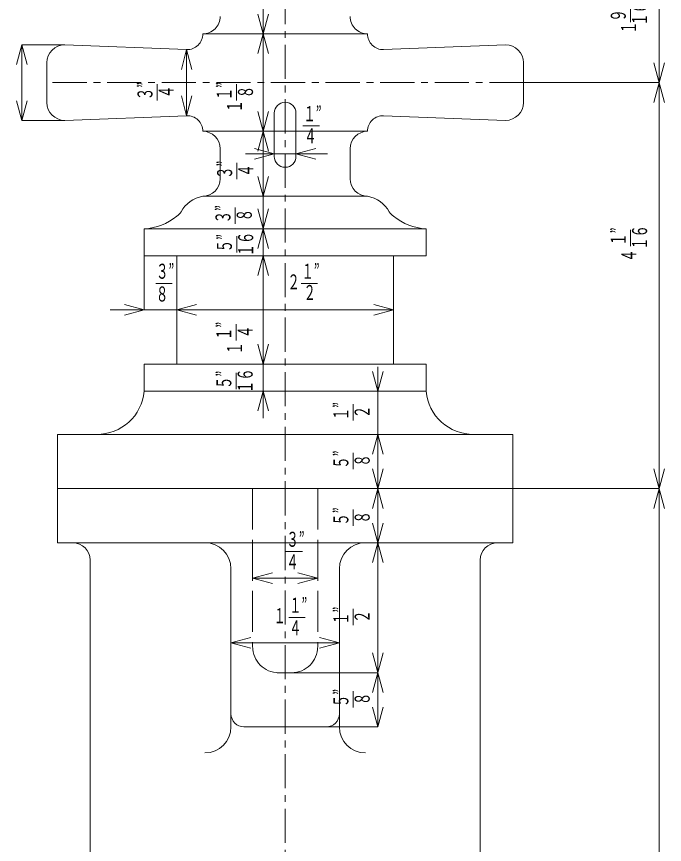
# Model space of a CAD drawing. Units: millimetres, scale not verified. Extents: x -820 to 820, y -580 to 580.
# Drawn here: x -350.8 to -161, y 135.2 to 377.9 of the extents above; entities that cross this region are included whole.
import ezdxf
from ezdxf.enums import TextEntityAlignment as Align

# ---------------------------------------------------------------- set-up
doc = ezdxf.new("R2010")
doc.units = ezdxf.units.MM
doc.header["$LTSCALE"] = 2
doc.linetypes.add('CHAIN1', pattern=[8, 5, -1, 1, -1])
doc.linetypes.add('DASHED', pattern=[7.5, 6, -1.5])
for name, color, linetype, lineweight in [('0-0_0', 3, 'Continuous', 18), ('0-1_芯', 4, 'CHAIN1', 18), ('0-2_寸法', 2, 'Continuous', 18)]:
    doc.layers.add(name, color=color, linetype=linetype, lineweight=lineweight)
doc.styles.add('ＭＳ ゴシック', font='')
doc.styles.get('ＭＳ ゴシック').set_extended_font_data('MS Gothic')

msp = doc.modelspace()

# ---------------------------------------------------------------- linework, layer by layer
at = {"layer": '0-0_0'}
for p, q in [((-296.275, 372.871), (-248.015, 372.871)), ((-336.739, 369.667), (-301.005, 368.243)), ((-207.551, 369.667), (-243.284, 368.243)), ((-341.995, 364.407), (-341.995, 352.701)), ((-202.295, 364.407), (-202.295, 352.701)), ((-275.32, 349.601), (-275.32, 336.901)), ((-268.97, 349.601), (-268.97, 336.901)), ((-336.739, 347.442), (-301.005, 348.865)), ((-207.551, 347.442), (-243.284, 348.865)), ((-296.275, 344.296), (-248.015, 344.296)), ((-291.195, 339.187), (-291.195, 330.355)), ((-253.095, 339.187), (-253.095, 330.355)), ((-296.275, 325.246), (-248.015, 325.246)), ((-313.42, 315.721), (-230.87, 315.721)), ((-230.87, 315.721), (-230.87, 307.783)), ((-303.895, 307.783), (-303.895, 276.033)), ((-240.395, 307.783), (-240.395, 276.033)), ((-313.42, 276.033), (-230.87, 276.033)), ((-313.42, 276.033), (-313.42, 268.096)), ((-230.87, 276.033), (-230.87, 268.096)), ((-313.42, 268.096), (-230.87, 268.096)), ((-338.82, 255.396), (-338.82, 223.646)), ((-338.82, 255.396), (-205.47, 255.396)), ((-205.47, 255.396), (-205.47, 223.646)), ((-338.82, 239.521), (-205.47, 239.521)), ((-338.82, 223.646), (-205.47, 223.646)), ((-329.295, 218.566), (-329.295, -99.887)), ((-214.995, 218.566), (-214.995, -99.887)), ((-288.02, 216.026), (-288.02, 169.671)), ((-256.27, 216.026), (-256.27, 169.671)), ((-274.05, 185.546), (-270.24, 185.546)), ((-284.21, 169.671), (-260.08, 169.671))]:
    msp.add_line(p, q, dxfattribs=at)
at = {"layer": '0-0_0', "color": 1, "linetype": 'DASHED'}
for p, q in [((-281.67, 239.521), (-281.67, 193.166)), ((-262.62, 239.521), (-262.62, 193.166))]:
    msp.add_line(p, q, dxfattribs=at)
at = {"layer": '0-0_0'}
msp.add_lwpolyline([(-313.42, 315.721), (-313.42, 307.783), (-230.87, 307.783)], dxfattribs=at)
for centre, radius, start, end in [((-296.226, 377.901), 5.031, 269.44015, 0.2319), ((-248.064, 377.901), 5.031, 179.7681, 270.55985), ((-300.847, 372.813), 4.573, 268.01452, 0.71913), ((-243.443, 372.813), 4.573, 179.28087, 271.98548), ((-336.603, 364.275), 5.394, 91.44094, 178.59358), ((-207.687, 364.275), 5.394, 1.40642, 88.55906), ((-336.603, 352.834), 5.394, 181.40642, 268.55906), ((-272.145, 349.601), 3.175, 0, 180), ((-207.687, 352.834), 5.394, 271.44094, 358.59358), ((-300.847, 344.296), 4.572, 0, 91.98864), ((-243.443, 344.296), 4.572, 88.01136, 180), ((-296.325, 339.166), 5.13, 0.23058, 89.44333), ((-247.965, 339.166), 5.13, 90.55667, 179.76942), ((-272.145, 336.901), 3.175, 180, 0), ((-296.325, 330.375), 5.13, 270.55667, 359.76942), ((-247.965, 330.375), 5.13, 180.23058, 269.44333), ((-294.832, 316.531), 8.833, 99.39901, 152.2518), ((-249.457, 316.531), 8.833, 27.7482, 80.60099), ((-305.673, 322.423), 3.508, 300.46152, 329.52621), ((-238.616, 322.423), 3.508, 210.47379, 239.53848), ((-314.003, 331.404), 15.694, 272.13036, 310.09857), ((-230.286, 331.404), 15.694, 229.90143, 267.86964), ((-327.369, 269.406), 14.011, 269.81972, 354.63171), ((-216.92, 269.406), 14.011, 185.36829, 270.18028), ((-334.375, 218.566), 5.08, 0, 90), ((-295.64, 216.026), 7.62, 0, 90), ((-248.65, 216.026), 7.62, 90, 180), ((-209.915, 218.566), 5.08, 90, 180), ((-284.21, 173.481), 3.81, 180, 270), ((-260.08, 173.481), 3.81, 270, 0), ((-295.64, 169.671), 7.62, 270, 0), ((-248.65, 169.671), 7.62, 180, 270)]:
    msp.add_arc(centre, radius, start, end, dxfattribs=at)
at = {"layer": '0-0_0', "color": 1, "linetype": 'DASHED'}
for centre, start, end in [((-274.05, 193.166), 180, 270), ((-270.24, 193.166), 270, 0)]:
    msp.add_arc(centre, 7.62, start, end, dxfattribs=at)
at = {"layer": '0-1_芯'}
for p, q in [((-272.145, 417.665), (-272.145, -146.702)), ((-202.295, 358.554), (-341.995, 358.554))]:
    msp.add_line(p, q, dxfattribs=at)
at = {"layer": '0-2_寸法'}
for p, q in [((-278.578, 260.158), (-278.578, 398.242)), ((-162.573, 398.242), (-162.573, -370.079)), ((-170.93, 376.306), (-170.93, 381.115)), ((-280.131, 378.666), (-277.025, 367.075)), ((-277.025, 378.666), (-280.131, 367.075)), ((-349.289, 369.667), (-350.842, 363.871)), ((-336.739, 369.667), (-349.289, 369.667)), ((-349.289, 347.442), (-349.289, 369.667)), ((-349.289, 369.667), (-347.736, 363.871)), ((-301.005, 368.243), (-302.558, 362.448)), ((-161.02, 352.759), (-164.126, 364.35)), ((-164.126, 352.759), (-161.02, 364.35)), ((-309.601, 353.303), (-309.601, 358.112)), ((-286.392, 353.265), (-286.392, 358.074)), ((-202.295, 358.554), (-162.573, 358.554)), ((-301.005, 348.865), (-302.558, 354.66)), ((-301.005, 348.865), (-299.453, 354.66)), ((-349.289, 347.442), (-350.842, 353.237)), ((-349.289, 347.442), (-347.736, 353.237)), ((-277.025, 338.5), (-280.131, 350.091)), ((-280.131, 338.5), (-277.025, 350.091)), ((-336.739, 347.442), (-349.289, 347.442)), ((-266.922, 345.839), (-262.113, 345.839)), ((-283.756, 337.697), (-259.759, 337.697)), ((-275.32, 337.697), (-281.115, 339.25)), ((-275.32, 337.697), (-281.115, 336.144)), ((-268.97, 337.697), (-263.174, 339.25)), ((-268.97, 337.697), (-263.174, 336.144)), ((-286.266, 330.221), (-286.266, 335.03)), ((-278.578, 325.246), (-280.131, 331.041)), ((-278.578, 325.246), (-277.025, 331.041)), ((-286.754, 317.181), (-286.754, 321.99)), ((-277.025, 309.925), (-280.131, 321.516)), ((-280.131, 309.925), (-277.025, 321.516)), ((-286.335, 308.701), (-286.335, 313.51)), ((-170.93, 310.625), (-170.93, 315.434)), ((-313.42, 307.783), (-313.42, 291.908)), ((-303.895, 307.783), (-303.895, 291.908)), ((-278.578, 307.783), (-280.131, 301.988)), ((-278.578, 307.783), (-277.025, 301.988)), ((-310.077, 299.637), (-305.268, 299.637)), ((-267.485, 299.637), (-262.676, 299.637)), ((-323.4, 291.908), (-240.395, 291.908)), ((-313.42, 291.908), (-319.215, 293.461)), ((-313.42, 291.908), (-319.215, 290.355)), ((-303.895, 291.908), (-298.099, 293.461)), ((-303.895, 291.908), (-298.099, 290.355)), ((-240.395, 291.908), (-246.19, 293.461)), ((-240.395, 291.908), (-246.19, 290.355)), ((-286.499, 282.964), (-286.499, 287.773)), ((-278.578, 276.033), (-280.131, 281.829)), ((-278.578, 276.033), (-277.025, 281.829)), ((-245.025, 169.671), (-245.025, 275.236)), ((-286.499, 268.636), (-286.499, 273.445)), ((-245.025, 268.096), (-246.578, 273.891)), ((-245.025, 268.096), (-243.472, 273.891)), ((-278.578, 268.096), (-280.131, 262.3)), ((-278.578, 268.096), (-277.025, 262.3)), ((-252.204, 259.453), (-252.204, 264.262)), ((-245.025, 255.396), (-246.578, 249.6)), ((-245.025, 255.396), (-243.472, 249.6)), ((-252.204, 245.246), (-252.204, 250.055)), ((-243.472, 233.725), (-246.578, 245.316)), ((-246.578, 233.725), (-243.472, 245.316)), ((-161.02, 233.725), (-164.126, 245.316)), ((-164.126, 233.725), (-161.02, 245.316)), ((-205.47, 239.521), (-162.573, 239.521)), ((-252.204, 228.569), (-252.204, 233.378)), ((-243.472, 217.85), (-246.578, 229.441)), ((-246.578, 217.85), (-243.472, 229.441)), ((-271.902, 221.053), (-267.093, 221.053)), ((-281.67, 213.242), (-275.874, 214.795)), ((-262.62, 213.242), (-268.415, 214.795)), ((-281.67, 213.242), (-275.874, 211.689)), ((-252.204, 199.477), (-252.204, 204.286)), ((-271.106, 201.724), (-266.297, 201.724)), ((-288.02, 194.3), (-282.224, 195.853)), ((-288.02, 194.3), (-256.27, 194.3)), ((-288.02, 194.3), (-282.224, 192.747)), ((-256.27, 194.3), (-262.065, 195.853)), ((-256.27, 194.3), (-262.065, 192.747)), ((-243.472, 179.75), (-246.578, 191.341)), ((-246.578, 179.75), (-243.472, 191.341)), ((-272.145, 185.546), (-245.025, 185.546)), ((-252.204, 175.357), (-252.204, 180.166)), ((-245.025, 169.671), (-243.472, 175.466))]:
    msp.add_line(p, q, dxfattribs=at)
for points in [[(-301.005, 348.865), (-301.005, 368.243), (-299.453, 362.448)], [(-281.67, 213.242), (-262.62, 213.242), (-268.415, 211.689)], [(-272.145, 169.671), (-245.025, 169.671), (-246.578, 175.466)]]:
    msp.add_lwpolyline(points, dxfattribs=at)

# ---------------------------------------------------------------- texts
at = {"layer": '0-2_寸法', "style": 'ＭＳ ゴシック', "width": 0.6}
for s, p in [('９”', (-171.022, 376.435)), ('１６', (-164.784, 375.238)), ('１', (-167.996, 372.881)), ('３”', (-309.693, 353.432)), ('４', (-303.455, 354.035)), ('１”', (-286.485, 353.394)), ('８', (-280.246, 353.998)), ('１', (-283.458, 349.84)), ('３”', (-286.358, 330.35)), ('４', (-280.12, 330.953)), ('３”', (-286.847, 317.31)), ('８', (-280.608, 317.914)), ('１”', (-171.022, 310.754)), ('１６', (-164.784, 309.558)), ('５”', (-286.428, 308.83)), ('１６', (-280.189, 307.634)), ('４', (-167.912, 306.01)), ('１”', (-286.592, 283.093)), ('４', (-280.354, 283.696)), ('１', (-283.451, 278.843)), ('５”', (-286.592, 268.765)), ('１６', (-280.354, 267.569)), ('１”', (-252.297, 259.582)), ('２', (-246.058, 260.186)), ('５”', (-252.297, 245.375)), ('８', (-246.058, 245.979)), ('５”', (-252.297, 228.698)), ('８', (-246.058, 229.302)), ('１”', (-252.297, 199.606)), ('２', (-246.058, 200.209)), ('５”', (-252.297, 175.486)), ('８', (-246.058, 176.09))]:
    msp.add_text(s, height=4.399, rotation=90, dxfattribs=at).set_placement(p, align=Align.BOTTOM_LEFT)
for s, p in [('１”', (-266.793, 345.931)), ('４', (-266.567, 339.389)), ('３”', (-309.948, 299.729)), ('１”', (-267.356, 299.729)), ('２', (-271.463, 296.609)), ('８', (-310.003, 293.06)), ('２', (-266.752, 293.491)), ('３”', (-271.773, 221.145)), ('４', (-271.773, 214.546)), ('１”', (-270.977, 201.816)), ('１', (-275.538, 198.751)), ('４', (-270.977, 195.216))]:
    msp.add_text(s, height=4.399, dxfattribs=at).set_placement(p, align=Align.BOTTOM_LEFT)

doc.saveas('drawing.dxf')
